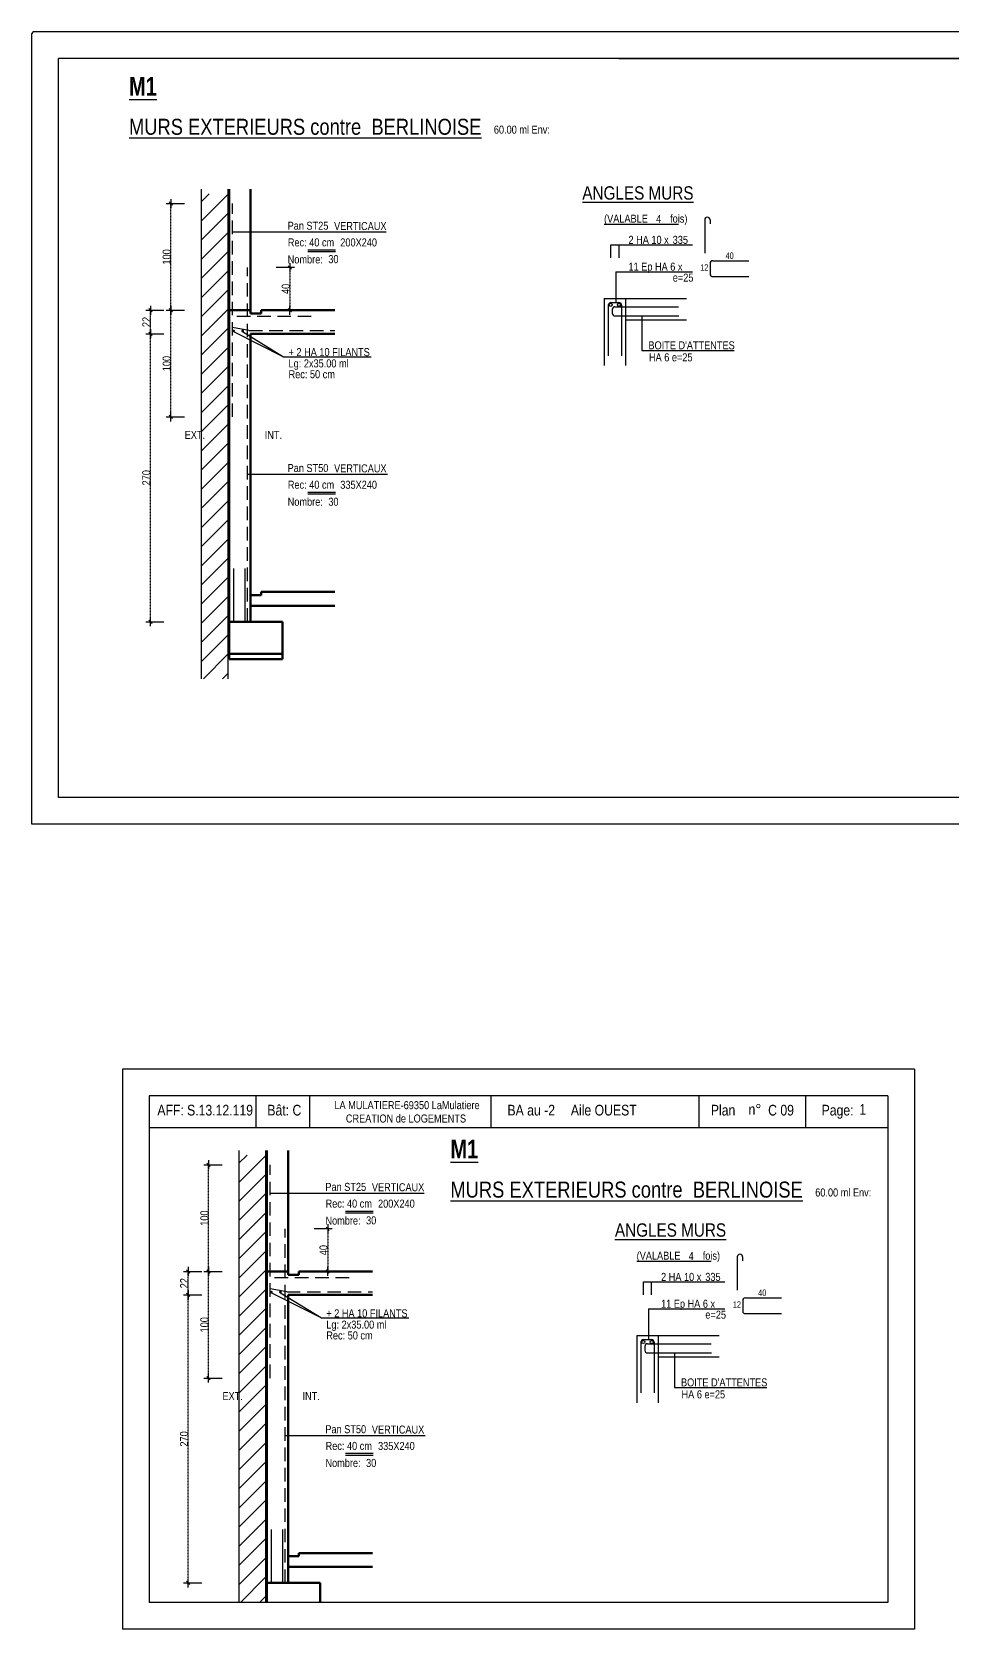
# Model space of a CAD drawing. Header units: metres. Extents: x -9927 to 45032, y -190416 to 12166.
# Drawn here: x 243 to 1968, y -105255 to -102260 of the extents above; entities that cross this region are included whole.
import ezdxf
from ezdxf.enums import TextEntityAlignment as Align

# ---------------------------------------------------------------- set-up
doc = ezdxf.new("R2010")
doc.units = ezdxf.units.M
doc.header["$PDMODE"] = 65
doc.linetypes.add('CACHE2', pattern=[0.1875, 0.125, -0.0625])
doc.linetypes.add('CACHEx2', pattern=[19.05, 12.7, -6.35])
for name, color, linetype in [('01_cote_gen', 4, 'Continuous'), ('01_fenetres', 171, 'Continuous'), ('01_linteaux', 3, 'Continuous'), ('01_murs_coup', 5, 'Continuous'), ('01_poch_murs', 251, 'Continuous'), ('01_texte', 230, 'Continuous'), ('AA_COTES', 2, 'Continuous')]:
    doc.layers.add(name, color=color, linetype=linetype)
doc.styles.add('impact', font='impact.ttf')
doc.styles.add('STYLE2', font='ARIALN.TTF')
doc.dimstyles.new('JB25', dxfattribs={"dimscale": 0.1, "dimtxt": 150, "dimasz": 17, "dimexe": 0.1, "dimexo": 0.1, "dimgap": 0.09, "dimtad": 1, "dimdec": 1, "dimlfac": 0.5, "dimdsep": 46, "dimtxsty": 'STYLE2', "dimblk1": 'BOND_G', "dimblk2": 'BOND_D', "dimsah": 1, "dimcen": 1.5, "dimdle": 0.01, "dimse1": 1, "dimse2": 1, "dimclrd": 4, "dimclre": 2, "dimclrt": 5, "dimadec": 0, "dimazin": 0, "dimtfac": 2.333333, "dimtdec": 1, "dimtix": 1, "dimtmove": 2, "dimatfit": 3, "dimldrblk": 'BOND_G', "dimfxl": 1, "dimtolj": 1, "dimtzin": 0, "dimarcsym": 0})

# ---------------------------------------------------------------- blocks, each defined once
blk = doc.blocks.new('BOND_G')
at = {"layer": 'AA_COTES', "color": 0}
for p, q in [((5, 0), (-5, 0)), ((1.8, 1.8), (-1.8, -1.8)), ((0, -5), (0, 15))]:
    blk.add_line(p, q, dxfattribs=at)
blk = doc.blocks.new('BOND_D')
at = {"layer": 'AA_COTES', "color": 0}
for p, q in [((5, 0), (-5, 0)), ((-1.8, -1.8), (1.8, 1.8)), ((0, 5), (0, -15))]:
    blk.add_line(p, q, dxfattribs=at)
blk = doc.blocks.new('*D873')
at = {"layer": '01_cote_gen', "color": 4, "linetype": 'CACHE2', "lineweight": -2, "transparency": 16777216}
blk.add_line((727, -102703.9), (727, -102780.5), dxfattribs=at)
at = {"layer": 'DEFPOINTS', "color": 0, "linetype": 'CACHE2', "lineweight": 0, "transparency": 16777216}
for p in [(547.4, -102702.2), (587.9, -102782.2), (727, -102782.2)]:
    blk.add_point(p, dxfattribs=at)
at = {"layer": '01_cote_gen', "color": 4, "linetype": 'CACHE2', "lineweight": -2, "transparency": 16777216, "xscale": 1.7, "yscale": 1.7, "zscale": 1.7}
for name, p, rotation in [('BOND_G', (727, -102702.2), 90), ('BOND_D', (727, -102782.2), 270)]:
    blk.add_blockref(name, p, dxfattribs=dict(at, rotation=rotation))
at = {"layer": '01_cote_gen', "color": 5, "linetype": 'CACHE2', "lineweight": 0, "transparency": 16777216, "insert": (719.3, -102742.2), "char_height": 15, "attachment_point": 5, "rotation": 90, "style": 'STYLE2'}
blk.add_mtext('\\A1;40', dxfattribs=at)
blk = doc.blocks.new('*D874')
at = {"layer": '01_cote_gen', "color": 4, "linetype": 'CACHE2', "lineweight": -2, "transparency": 16777216}
blk.add_line((503.7, -102780.5), (503.7, -102583.9), dxfattribs=at)
at = {"layer": 'DEFPOINTS', "color": 0, "linetype": 'CACHE2', "lineweight": 0, "transparency": 16777216}
for p in [(503.7, -102582.2), (619.2, -102582.2), (673.2, -102782.2)]:
    blk.add_point(p, dxfattribs=at)
at = {"layer": '01_cote_gen', "color": 4, "linetype": 'CACHE2', "lineweight": -2, "transparency": 16777216, "xscale": 1.7, "yscale": 1.7, "zscale": 1.7}
for name, p, rotation in [('BOND_D', (503.7, -102582.2), 90), ('BOND_G', (503.7, -102782.2), 270)]:
    blk.add_blockref(name, p, dxfattribs=dict(at, rotation=rotation))
at = {"layer": '01_cote_gen', "color": 5, "linetype": 'CACHE2', "lineweight": 0, "transparency": 16777216, "insert": (496, -102682.2), "char_height": 15, "attachment_point": 5, "rotation": 90, "style": 'STYLE2'}
blk.add_mtext('\\A1;100', dxfattribs=at)
blk = doc.blocks.new('*D875')
at = {"layer": '01_cote_gen', "color": 4, "linetype": 'CACHE2', "lineweight": -2, "transparency": 16777216}
blk.add_line((503.7, -102980.5), (503.7, -102783.9), dxfattribs=at)
at = {"layer": 'DEFPOINTS', "color": 0, "linetype": 'CACHE2', "lineweight": 0, "transparency": 16777216}
for p in [(503.7, -102782.2), (630.3, -102782.2), (619.2, -102982.2)]:
    blk.add_point(p, dxfattribs=at)
at = {"layer": '01_cote_gen', "color": 4, "linetype": 'CACHE2', "lineweight": -2, "transparency": 16777216, "xscale": 1.7, "yscale": 1.7, "zscale": 1.7}
for name, p, rotation in [('BOND_D', (503.7, -102782.2), 90), ('BOND_G', (503.7, -102982.2), 270)]:
    blk.add_blockref(name, p, dxfattribs=dict(at, rotation=rotation))
at = {"layer": '01_cote_gen', "color": 5, "linetype": 'CACHE2', "lineweight": 0, "transparency": 16777216, "insert": (496, -102882.2), "char_height": 15, "attachment_point": 5, "rotation": 90, "style": 'STYLE2'}
blk.add_mtext('\\A1;100', dxfattribs=at)
blk = doc.blocks.new('*D876')
at = {"layer": '01_cote_gen', "color": 4, "linetype": 'CACHE2', "lineweight": -2, "transparency": 16777216}
blk.add_line((465.4, -103364.5), (465.4, -102827.9), dxfattribs=at)
at = {"layer": 'DEFPOINTS', "color": 0, "linetype": 'CACHE2', "lineweight": 0, "transparency": 16777216}
for p in [(465.4, -102826.2), (713.2, -102826.2), (713.2, -103366.2)]:
    blk.add_point(p, dxfattribs=at)
at = {"layer": '01_cote_gen', "color": 4, "linetype": 'CACHE2', "lineweight": -2, "transparency": 16777216, "xscale": 1.7, "yscale": 1.7, "zscale": 1.7}
for name, p, rotation in [('BOND_D', (465.4, -102826.2), 90), ('BOND_G', (465.4, -103366.2), 270)]:
    blk.add_blockref(name, p, dxfattribs=dict(at, rotation=rotation))
at = {"layer": '01_cote_gen', "color": 5, "linetype": 'CACHE2', "lineweight": 0, "transparency": 16777216, "insert": (457.8, -103096.2), "char_height": 15, "attachment_point": 5, "rotation": 90, "style": 'STYLE2'}
blk.add_mtext('\\A1;270', dxfattribs=at)
blk = doc.blocks.new('*D877')
at = {"layer": '01_cote_gen', "color": 4, "linetype": 'CACHE2', "lineweight": -2, "transparency": 16777216}
blk.add_line((465.4, -102824.5), (465.4, -102783.9), dxfattribs=at)
at = {"layer": 'DEFPOINTS', "color": 0, "linetype": 'CACHE2', "lineweight": 0, "transparency": 16777216}
for p in [(465.4, -102782.2), (715.8, -102782.2), (715.8, -102826.2)]:
    blk.add_point(p, dxfattribs=at)
at = {"layer": '01_cote_gen', "color": 4, "linetype": 'CACHE2', "lineweight": -2, "transparency": 16777216, "xscale": 1.7, "yscale": 1.7, "zscale": 1.7}
for name, p, rotation in [('BOND_D', (465.4, -102782.2), 90), ('BOND_G', (465.4, -102826.2), 270)]:
    blk.add_blockref(name, p, dxfattribs=dict(at, rotation=rotation))
at = {"layer": '01_cote_gen', "color": 5, "linetype": 'CACHE2', "lineweight": 0, "transparency": 16777216, "insert": (457.9, -102804.2), "char_height": 15, "attachment_point": 5, "rotation": 90, "style": 'STYLE2'}
blk.add_mtext('\\A1;22', dxfattribs=at)
blk = doc.blocks.new('*D891')
at = {"layer": '01_cote_gen', "color": 4, "linetype": 'CACHE2', "lineweight": -2, "transparency": 16777216}
blk.add_line((797.8, -104506), (797.8, -104582.6), dxfattribs=at)
at = {"layer": 'DEFPOINTS', "color": 0, "linetype": 'CACHE2', "lineweight": 0, "transparency": 16777216}
for p in [(618.2, -104504.3), (658.7, -104584.3), (797.8, -104584.3)]:
    blk.add_point(p, dxfattribs=at)
at = {"layer": '01_cote_gen', "color": 4, "linetype": 'CACHE2', "lineweight": -2, "transparency": 16777216, "xscale": 1.7, "yscale": 1.7, "zscale": 1.7}
for name, p, rotation in [('BOND_G', (797.8, -104504.3), 90), ('BOND_D', (797.8, -104584.3), 270)]:
    blk.add_blockref(name, p, dxfattribs=dict(at, rotation=rotation))
at = {"layer": '01_cote_gen', "color": 5, "linetype": 'CACHE2', "lineweight": 0, "transparency": 16777216, "insert": (790.1, -104544.3), "char_height": 15, "attachment_point": 5, "rotation": 90, "style": 'STYLE2'}
blk.add_mtext('\\A1;40', dxfattribs=at)
blk = doc.blocks.new('*D892')
at = {"layer": '01_cote_gen', "color": 4, "linetype": 'CACHE2', "lineweight": -2, "transparency": 16777216}
blk.add_line((574.4, -104582.6), (574.4, -104386), dxfattribs=at)
at = {"layer": 'DEFPOINTS', "color": 0, "linetype": 'CACHE2', "lineweight": 0, "transparency": 16777216}
for p in [(574.4, -104384.3), (690, -104384.3), (744, -104584.3)]:
    blk.add_point(p, dxfattribs=at)
at = {"layer": '01_cote_gen', "color": 4, "linetype": 'CACHE2', "lineweight": -2, "transparency": 16777216, "xscale": 1.7, "yscale": 1.7, "zscale": 1.7}
for name, p, rotation in [('BOND_D', (574.4, -104384.3), 90), ('BOND_G', (574.4, -104584.3), 270)]:
    blk.add_blockref(name, p, dxfattribs=dict(at, rotation=rotation))
at = {"layer": '01_cote_gen', "color": 5, "linetype": 'CACHE2', "lineweight": 0, "transparency": 16777216, "insert": (566.8, -104484.3), "char_height": 15, "attachment_point": 5, "rotation": 90, "style": 'STYLE2'}
blk.add_mtext('\\A1;100', dxfattribs=at)
blk = doc.blocks.new('*D893')
at = {"layer": '01_cote_gen', "color": 4, "linetype": 'CACHE2', "lineweight": -2, "transparency": 16777216}
blk.add_line((574.4, -104782.6), (574.4, -104586), dxfattribs=at)
at = {"layer": 'DEFPOINTS', "color": 0, "linetype": 'CACHE2', "lineweight": 0, "transparency": 16777216}
for p in [(574.4, -104584.3), (701.1, -104584.3), (690, -104784.3)]:
    blk.add_point(p, dxfattribs=at)
at = {"layer": '01_cote_gen', "color": 4, "linetype": 'CACHE2', "lineweight": -2, "transparency": 16777216, "xscale": 1.7, "yscale": 1.7, "zscale": 1.7}
for name, p, rotation in [('BOND_D', (574.4, -104584.3), 90), ('BOND_G', (574.4, -104784.3), 270)]:
    blk.add_blockref(name, p, dxfattribs=dict(at, rotation=rotation))
at = {"layer": '01_cote_gen', "color": 5, "linetype": 'CACHE2', "lineweight": 0, "transparency": 16777216, "insert": (566.8, -104684.3), "char_height": 15, "attachment_point": 5, "rotation": 90, "style": 'STYLE2'}
blk.add_mtext('\\A1;100', dxfattribs=at)
blk = doc.blocks.new('*D894')
at = {"layer": '01_cote_gen', "color": 4, "linetype": 'CACHE2', "lineweight": -2, "transparency": 16777216}
blk.add_line((536.2, -105166.6), (536.2, -104630), dxfattribs=at)
at = {"layer": 'DEFPOINTS', "color": 0, "linetype": 'CACHE2', "lineweight": 0, "transparency": 16777216}
for p in [(536.2, -104628.3), (784, -104628.3), (784, -105168.3)]:
    blk.add_point(p, dxfattribs=at)
at = {"layer": '01_cote_gen', "color": 4, "linetype": 'CACHE2', "lineweight": -2, "transparency": 16777216, "xscale": 1.7, "yscale": 1.7, "zscale": 1.7}
for name, p, rotation in [('BOND_D', (536.2, -104628.3), 90), ('BOND_G', (536.2, -105168.3), 270)]:
    blk.add_blockref(name, p, dxfattribs=dict(at, rotation=rotation))
at = {"layer": '01_cote_gen', "color": 5, "linetype": 'CACHE2', "lineweight": 0, "transparency": 16777216, "insert": (528.5, -104898.3), "char_height": 15, "attachment_point": 5, "rotation": 90, "style": 'STYLE2'}
blk.add_mtext('\\A1;270', dxfattribs=at)
blk = doc.blocks.new('*D895')
at = {"layer": '01_cote_gen', "color": 4, "linetype": 'CACHE2', "lineweight": -2, "transparency": 16777216}
blk.add_line((536.2, -104626.6), (536.2, -104586), dxfattribs=at)
at = {"layer": 'DEFPOINTS', "color": 0, "linetype": 'CACHE2', "lineweight": 0, "transparency": 16777216}
for p in [(536.2, -104584.3), (786.6, -104584.3), (786.6, -104628.3)]:
    blk.add_point(p, dxfattribs=at)
at = {"layer": '01_cote_gen', "color": 4, "linetype": 'CACHE2', "lineweight": -2, "transparency": 16777216, "xscale": 1.7, "yscale": 1.7, "zscale": 1.7}
for name, p, rotation in [('BOND_D', (536.2, -104584.3), 90), ('BOND_G', (536.2, -104628.3), 270)]:
    blk.add_blockref(name, p, dxfattribs=dict(at, rotation=rotation))
at = {"layer": '01_cote_gen', "color": 5, "linetype": 'CACHE2', "lineweight": 0, "transparency": 16777216, "insert": (528.7, -104606.3), "char_height": 15, "attachment_point": 5, "rotation": 90, "style": 'STYLE2'}
blk.add_mtext('\\A1;22', dxfattribs=at)

msp = doc.modelspace()

# ---------------------------------------------------------------- hatches: boundary and pattern name
at = {"layer": '01_poch_murs', "ltscale": 2}
h = msp.add_hatch(dxfattribs=at)
h.set_pattern_fill('ANSI31', color=256, scale=8)
h.set_pattern_definition([(45, (-31456.303, -60814.462), (-17.960512, 17.960512), [])])
h.paths.add_polyline_path([(560.73, -102564.05), (610.73, -102564.05), (610.73, -103473.2), (560.73, -103473.2)])
h = msp.add_hatch(dxfattribs=at)
h.set_pattern_fill('ANSI31', color=256, scale=8)
h.set_pattern_definition([(45, (-31385.526, -62616.571), (-17.960512, 17.960512), [])])
h.paths.add_polyline_path([(631.51, -105204.75), (681.51, -105204.75), (681.51, -104366.16), (631.51, -104366.16)])

# ---------------------------------------------------------------- linework, layer by layer
at = {"layer": '01_fenetres', "ltscale": 30}
for p, q in [((293.38, -103695.41), (293.38, -102310.41)), ((2293.38, -103695.41), (293.38, -103695.41)), ((463.24, -104254.75), (463.24, -105204.75)), ((463.24, -104254.75), (463.24, -105204.75)), ((463.24, -104254.75), (463.24, -105204.75)), ((1848.24, -104254.75), (463.24, -104254.75)), ((663.24, -104254.75), (663.24, -104314.75)), ((763.74, -104254.75), (763.74, -104314.75)), ((1103.92, -104254.75), (1103.92, -104314.75)), ((1494.11, -104314.75), (1494.11, -104254.75)), ((1694.11, -104314.75), (1694.11, -104254.75)), ((1848.24, -104254.75), (1848.24, -105204.75)), ((1848.24, -104314.75), (463.24, -104314.75)), ((1848.24, -105204.75), (463.24, -105204.75))]:
    msp.add_line(p, q, dxfattribs=at)
msp.add_lwpolyline([(2293.38, -102310.41), (1343.38, -102310.41), (2293.38, -102310.41), (293.38, -102310.41)], dxfattribs=at)
at = {"layer": '01_linteaux'}
for p, q in [((560.73, -102555.17), (560.73, -103473.2)), ((610.73, -102555.17), (610.73, -103473.2)), ((621.08, -103266.22), (621.08, -103366.22)), ((642.25, -103266.22), (642.25, -103366.22)), ((631.51, -104357.28), (631.51, -105204.75)), ((681.51, -104357.28), (681.51, -105204.75)), ((691.86, -105068.33), (691.86, -105168.33)), ((713.03, -105068.33), (713.03, -105168.33))]:
    msp.add_line(p, q, dxfattribs=at)
at = {"layer": '01_linteaux', "linetype": 'CACHEx2', "ltscale": 2}
for p, q in [((619.22, -102982.22), (619.22, -102582.22)), ((647.22, -103366.22), (647.22, -102702.22)), ((627.43, -102793.58), (771.6, -102793.58)), ((650.24, -102820.22), (811.13, -102820.22)), ((690, -104784.33), (690, -104384.33)), ((718, -105168.33), (718, -104504.33)), ((698.21, -104595.69), (842.38, -104595.69)), ((721.02, -104622.33), (881.91, -104622.33))]:
    msp.add_line(p, q, dxfattribs=at)
at = {"layer": '01_linteaux', "linetype": 'Continuous'}
for p, q in [((1504.59, -102612.71), (1504.59, -102674.89)), ((1514.59, -102612.71), (1514.59, -102620.13)), ((1514.71, -102694.44), (1514.71, -102714.05)), ((1519.71, -102689.44), (1587.29, -102689.44)), ((1519.71, -102719.05), (1587.29, -102719.05)), ((1316.26, -102760.29), (1316.26, -102885.99)), ((1316.26, -102760.29), (1470.7, -102760.29)), ((1356.26, -102760.29), (1356.26, -102885.99)), ((1323.76, -102772.79), (1323.76, -102867.79)), ((1328.76, -102767.79), (1343.76, -102767.79)), ((1331.26, -102780.55), (1331.26, -102787.79)), ((1336.26, -102775.55), (1455.32, -102775.55)), ((1336.26, -102792.79), (1456.26, -102792.79)), ((1348.76, -102772.79), (1348.76, -102867.79)), ((1356.26, -102800.29), (1470.7, -102800.29)), ((1565.7, -104557.05), (1565.7, -104619.23)), ((1575.7, -104557.05), (1575.7, -104564.46)), ((1575.82, -104638.78), (1575.82, -104658.39)), ((1580.82, -104633.78), (1648.4, -104633.78)), ((1580.82, -104663.39), (1648.4, -104663.39)), ((1377.37, -104704.62), (1377.37, -104830.33)), ((1377.37, -104704.62), (1531.81, -104704.62)), ((1417.37, -104704.62), (1417.37, -104830.33)), ((1384.87, -104717.12), (1384.87, -104812.12)), ((1389.87, -104712.12), (1404.87, -104712.12)), ((1392.37, -104724.89), (1392.37, -104732.12)), ((1397.37, -104719.89), (1516.43, -104719.89)), ((1397.37, -104737.12), (1517.37, -104737.12)), ((1409.87, -104717.12), (1409.87, -104812.12)), ((1417.37, -104744.62), (1531.81, -104744.62))]:
    msp.add_line(p, q, dxfattribs=at)
at = {"layer": '01_linteaux', "linetype": 'CACHEx2', "ltscale": 5}
for p, q in [((650.24, -102820.22), (619.06, -102814.66)), ((721.02, -104622.33), (689.84, -104616.77))]:
    msp.add_line(p, q, dxfattribs=at)
at = {"layer": '01_linteaux', "linetype": 'CACHEx2', "ltscale": 5, "const_width": 2.5}
for points in [[(622.76, -102820.89, -1), (620.26, -102820.89, -1)], [(639.65, -102820.89, -1), (637.15, -102820.89, -1)], [(693.54, -104623, -1), (691.04, -104623, -1)], [(710.43, -104623, -1), (707.93, -104623, -1)]]:
    msp.add_lwpolyline(points, format="xyb", close=True, dxfattribs=at)
at = {"layer": '01_linteaux', "linetype": 'Continuous'}
for centre in [(1328.42, -102772.1), (1344.1, -102772.1), (1389.53, -104716.44), (1405.21, -104716.44)]:
    msp.add_circle(centre, 3, dxfattribs=at)
for centre, start, end in [((1509.59, -102612.71), 90, 180), ((1509.59, -102612.71), 0, 90), ((1519.71, -102694.44), 90, 180), ((1519.71, -102714.05), 180, 270), ((1328.76, -102772.79), 90, 180), ((1336.26, -102780.55), 90, 180), ((1336.26, -102787.79), 180, 270), ((1343.76, -102772.79), 0, 90), ((1570.7, -104557.05), 90, 180), ((1570.7, -104557.05), 0, 90), ((1580.82, -104638.78), 90, 180), ((1580.82, -104658.39), 180, 270), ((1389.87, -104717.12), 90, 180), ((1397.37, -104724.89), 90, 180), ((1397.37, -104732.12), 180, 270), ((1404.87, -104717.12), 0, 90)]:
    msp.add_arc(centre, 5, start, end, dxfattribs=at)
at = {"layer": '01_murs_coup', "linetype": 'Continuous', "lineweight": 50}
for p, q in [((613.22, -103366.22), (613.22, -102555.17)), ((653.22, -102788.22), (653.22, -102555.17)), ((613.22, -102782.22), (653.22, -102782.22)), ((653.22, -102788.22), (673.22, -102788.22)), ((673.22, -102788.22), (673.22, -102782.22)), ((673.22, -102782.22), (811.13, -102782.22)), ((653.22, -103366.22), (653.22, -102826.22)), ((653.22, -102826.22), (811.13, -102826.22)), ((653.22, -103316.22), (673.22, -103316.22)), ((673.22, -103310.22), (811.13, -103310.22)), ((673.22, -103316.22), (673.22, -103310.22)), ((653.22, -103336.22), (811.13, -103336.22)), ((713.22, -103366.22), (613.22, -103366.22)), ((613.22, -103366.22), (613.22, -103436.22)), ((713.22, -103436.22), (713.22, -103366.22)), ((713.22, -103426.22), (613.22, -103426.22)), ((713.22, -103436.22), (613.22, -103436.22)), ((684, -105168.33), (684, -104357.28)), ((724, -104590.33), (724, -104357.28)), ((684, -104584.33), (724, -104584.33)), ((724, -104590.33), (744, -104590.33)), ((744, -104584.33), (881.91, -104584.33)), ((744, -104590.33), (744, -104584.33)), ((724, -105168.33), (724, -104628.33)), ((724, -104628.33), (881.91, -104628.33)), ((724, -105118.33), (744, -105118.33)), ((744, -105118.33), (744, -105112.33)), ((744, -105112.33), (881.91, -105112.33)), ((724, -105138.33), (881.91, -105138.33)), ((784, -105168.33), (684, -105168.33)), ((684, -105168.33), (684, -105204.75)), ((784, -105204.75), (784, -105168.33))]:
    msp.add_line(p, q, dxfattribs=at)
at = {"layer": '01_texte', "ltscale": 30}
for p, q in [((243.38, -103745.41), (243.38, -102263.41)), ((2343.38, -102260.41), (246.38, -102260.41)), ((1293.38, -103745.41), (243.38, -103745.41)), ((2343.38, -103745.41), (1293.38, -103745.41)), ((413.24, -104204.75), (413.24, -105254.75)), ((1898.24, -104204.75), (413.24, -104204.75)), ((1898.24, -104204.75), (1898.24, -105254.75)), ((1898.24, -105254.75), (413.24, -105254.75))]:
    msp.add_line(p, q, dxfattribs=at)
at = {"layer": '01_texte'}
for p, q in [((619.22, -102635.31), (907.69, -102635.31)), ((812.44, -102669.49), (760.68, -102669.49)), ((812.44, -102672.8), (760.68, -102672.8)), ((1328.55, -102683.78), (1328.55, -102659.73)), ((1328.55, -102659.73), (1481.51, -102659.73)), ((1343.96, -102683.78), (1343.96, -102659.73)), ((1338.14, -102710.04), (1481.51, -102710.04)), ((1338.14, -102710.04), (1338.14, -102767.79)), ((1386.98, -102792.79), (1386.98, -102857.47)), ((621.51, -102822.14), (715.23, -102869.32)), ((638.4, -102822.14), (715.23, -102869.32)), ((715.23, -102869.32), (879.4, -102869.32)), ((1386.98, -102857.47), (1560.08, -102857.47)), ((647.22, -103089.63), (909.74, -103089.63)), ((812.44, -103123.81), (760.68, -103123.81)), ((812.44, -103127.12), (760.68, -103127.12)), ((690, -104437.42), (978.47, -104437.42)), ((883.21, -104471.6), (831.46, -104471.6)), ((883.21, -104474.91), (831.46, -104474.91)), ((1389.66, -104628.12), (1389.66, -104604.07)), ((1389.66, -104604.07), (1542.62, -104604.07)), ((1405.07, -104628.12), (1405.07, -104604.07)), ((692.29, -104624.25), (786.01, -104671.43)), ((709.18, -104624.25), (786.01, -104671.43)), ((786.01, -104671.43), (950.18, -104671.43)), ((1399.25, -104654.38), (1542.62, -104654.38)), ((1399.25, -104654.38), (1399.25, -104712.12)), ((1448.09, -104737.12), (1448.09, -104801.81)), ((1448.09, -104801.81), (1621.19, -104801.81)), ((718, -104891.74), (980.52, -104891.74)), ((883.21, -104925.92), (831.46, -104925.92)), ((883.21, -104929.23), (831.46, -104929.23))]:
    msp.add_line(p, q, dxfattribs=at)
at = {"layer": '01_texte', "ltscale": 30}
msp.add_arc((246.38, -102263.41), 3, 90, 180, dxfattribs=at)

# ---------------------------------------------------------------- texts
at = {"layer": '01_texte'}
for s, height, style, p in [('%%UM1', 35, 'impact', (425.35, -102379.81)), ('%%UMURS EXTERIEURS contre  BERLINOISE', 30, 'STYLE2', (425.35, -102453.22)), ('60.00 ml Env:', 15, 'STYLE2', (1109.33, -102451.04)), ('%%UANGLES MURS', 25, 'STYLE2', (1275.21, -102574.78)), ('%%U(VALABLE            ', 15, 'STYLE2', (1315.97, -102617.93)), ('4', 15, 'STYLE2', (1413.41, -102618.51)), ('  fois)', 15, 'STYLE2', (1430.22, -102617.93)), (' Pan ST25', 15, 'STYLE2', (717.9, -102631.19)), ('VERTICAUX', 15, 'STYLE2', (809.85, -102631.8)), ('2 HA 10 x', 15, 'STYLE2', (1361.7, -102657.71)), ('335', 15, 'STYLE2', (1444.6, -102657.71)), ('Rec: 40 cm', 15, 'STYLE2', (723.1, -102662.47)), ('200X240', 15, 'STYLE2', (821.44, -102662.53)), ('40', 12, 'STYLE2', (1543.77, -102685.89)), ('Nombre:  ', 15, 'STYLE2', (722.83, -102694.38)), ('30', 15, 'STYLE2', (799.02, -102693.85)), ('11 Ep HA 6 x', 15, 'STYLE2', (1361.7, -102708.01)), ('12', 12, 'STYLE2', (1496.25, -102708.1)), ('e=25', 15, 'STYLE2', (1444.77, -102728.49)), ('+ 2 HA 10 FILANTS', 15, 'STYLE2', (724.45, -102868.21)), ('Lg: 2x35.00 ml', 15, 'STYLE2', (724.45, -102889.34)), ('Rec: 50 cm', 15, 'STYLE2', (724.45, -102909.63)), ('EXT.', 15, 'STYLE2', (529.76, -103023.39)), ('INT.', 15, 'STYLE2', (679.84, -103023.39)), (' Pan ST50  ', 15, 'STYLE2', (717.9, -103085.51)), ('VERTICAUX', 15, 'STYLE2', (809.85, -103086.12)), ('Rec: 40 cm', 15, 'STYLE2', (723.1, -103116.79)), ('335X240', 15, 'STYLE2', (821.44, -103116.85)), ('Nombre:  ', 15, 'STYLE2', (722.83, -103148.7)), ('30', 15, 'STYLE2', (799.02, -103148.7)), ('AFF:', 20, 'STYLE2', (478.54, -104291.9)), ('S.13.12.119', 20, 'STYLE2', (534.2, -104291.9)), ('Bât: C', 20, 'STYLE2', (684.7, -104291.9)), ('LA MULATIERE-69350 LaMulatiere', 15, 'STYLE2', (810.44, -104280.03)), ('CREATION de LOGEMENTS', 15, 'STYLE2', (831.92, -104305.04)), ('BA au -2', 20, 'STYLE2', (1134.86, -104291.9)), ('Aile OUEST', 20, 'STYLE2', (1253.66, -104291.9)), ('Plan', 20, 'STYLE2', (1516.16, -104291.9)), ('n%%D', 20, 'STYLE2', (1586.84, -104290.46)), (' C 09', 20, 'STYLE2', (1617.18, -104291.9)), ('Page:', 20, 'STYLE2', (1723.83, -104291.9)), ('1', 20, 'STYLE2', (1794.51, -104290.46)), ('%%UM1', 35, 'impact', (1027.84, -104372.47)), (' Pan ST25', 15, 'STYLE2', (788.68, -104433.3)), ('VERTICAUX', 15, 'STYLE2', (880.63, -104433.91)), ('%%UMURS EXTERIEURS contre  BERLINOISE', 30, 'STYLE2', (1027.84, -104445.88)), ('60.00 ml Env:', 15, 'STYLE2', (1711.82, -104443.69)), ('Rec: 40 cm', 15, 'STYLE2', (793.88, -104464.58)), ('200X240', 15, 'STYLE2', (892.22, -104464.64)), ('Nombre:  ', 15, 'STYLE2', (793.6, -104496.49)), ('30', 15, 'STYLE2', (869.8, -104495.96)), ('%%UANGLES MURS', 25, 'STYLE2', (1336.32, -104519.11)), ('%%U(VALABLE            ', 15, 'STYLE2', (1377.08, -104562.26)), ('4', 15, 'STYLE2', (1474.52, -104562.85)), ('  fois)', 15, 'STYLE2', (1491.33, -104562.26)), ('2 HA 10 x', 15, 'STYLE2', (1422.81, -104602.04)), ('335', 15, 'STYLE2', (1505.71, -104602.04)), ('40', 12, 'STYLE2', (1604.88, -104630.23)), ('11 Ep HA 6 x', 15, 'STYLE2', (1422.81, -104652.35)), ('12', 12, 'STYLE2', (1557.36, -104652.43)), ('+ 2 HA 10 FILANTS', 15, 'STYLE2', (795.22, -104670.32)), ('Lg: 2x35.00 ml', 15, 'STYLE2', (795.22, -104691.45)), ('e=25', 15, 'STYLE2', (1505.88, -104672.83)), ('Rec: 50 cm', 15, 'STYLE2', (795.22, -104711.74)), ('EXT.', 15, 'STYLE2', (600.54, -104825.5)), ('INT.', 15, 'STYLE2', (750.62, -104825.5)), (' Pan ST50  ', 15, 'STYLE2', (788.68, -104887.62)), ('VERTICAUX', 15, 'STYLE2', (880.63, -104888.23)), ('Rec: 40 cm', 15, 'STYLE2', (793.88, -104918.9)), ('335X240', 15, 'STYLE2', (892.22, -104918.96)), ('Nombre:  ', 15, 'STYLE2', (793.6, -104950.81)), ('30', 15, 'STYLE2', (869.8, -104950.81))]:
    msp.add_text(s, height=height, dxfattribs=dict(at, style=style)).set_placement(p)
at = {"layer": '01_texte', "style": 'STYLE2'}
for s, p in [("BOITE D'ATTENTES", (1560.85, -102855.45)), ('HA 6 e=25', (1481.79, -102877.92)), ("BOITE D'ATTENTES", (1621.96, -104799.79)), ('HA 6 e=25', (1542.9, -104822.26))]:
    msp.add_text(s, height=15, dxfattribs=at).set_placement(p, align=Align.RIGHT)

# ---------------------------------------------------------------- dimensions: what is measured, and where the dimension line sits
at = {"layer": '01_cote_gen', "linetype": 'CACHE2', "lineweight": 0}
for base, p1, p2, picture, middle in [((503.65, -102582.22), (673.19, -102782.22), (619.22, -102582.22), '*D874', (495.98, -102682.22)), ((727, -102782.22), (547.41, -102702.22), (587.91, -102782.22), '*D873', (719.34, -102742.22)), ((465.44, -102782.22), (715.79, -102826.22), (715.79, -102782.22), '*D877', (457.9, -102804.22)), ((503.65, -102782.22), (619.22, -102982.22), (630.29, -102782.22), '*D875', (495.98, -102882.22)), ((465.44, -102826.22), (713.22, -103366.22), (713.22, -102826.22), '*D876', (457.77, -103096.22)), ((574.43, -104384.33), (743.97, -104584.33), (690, -104384.33), '*D892', (566.76, -104484.33)), ((797.78, -104584.33), (618.19, -104504.33), (658.69, -104584.33), '*D891', (790.11, -104544.33)), ((536.21, -104584.33), (786.57, -104628.33), (786.57, -104584.33), '*D895', (528.67, -104606.33)), ((574.43, -104584.33), (690, -104784.33), (701.06, -104584.33), '*D893', (566.76, -104684.33)), ((536.21, -104628.33), (784, -105168.33), (784, -104628.33), '*D894', (528.55, -104898.33))]:
    dim = msp.add_linear_dim(base=base, p1=p1, p2=p2, angle=90, dimstyle='JB25', dxfattribs=at)
    dim.commit()
    dim.dimension.update_dxf_attribs({"geometry": picture, "text_midpoint": middle})

doc.saveas('drawing.dxf')
